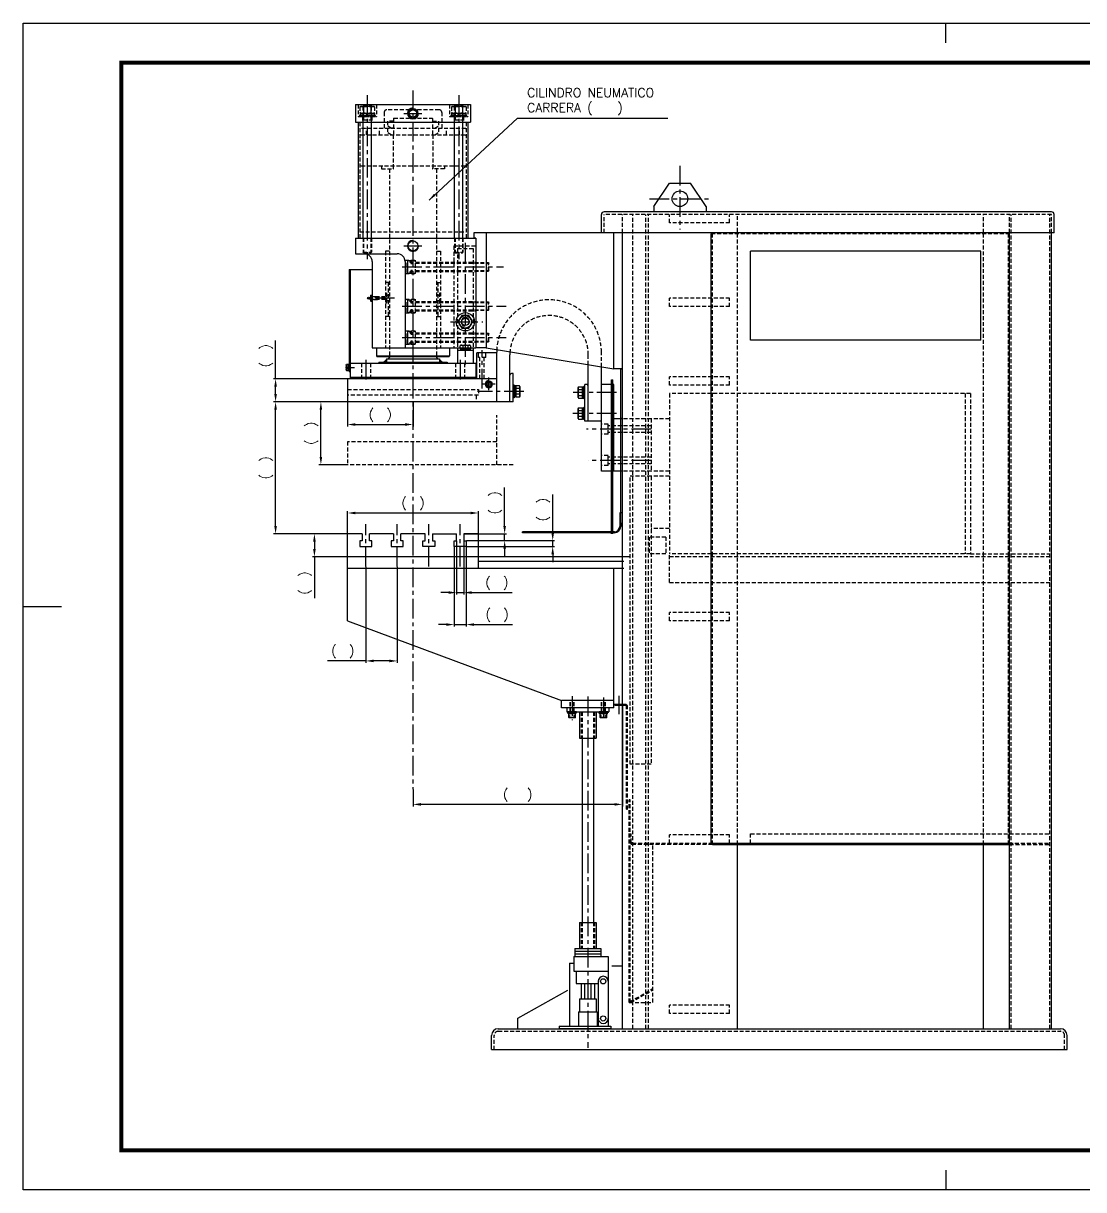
# Model space of a CAD drawing. Extents: x 0 to 3150, y 0 to 2228.
# Drawn here: x 0 to 2026, y 0 to 2228 of the extents above; entities that cross this region are included whole.
import ezdxf

# ---------------------------------------------------------------- set-up
doc = ezdxf.new("R2010")
doc.units = 0
doc.header["$LTSCALE"] = 30
doc.header["$MEASUREMENT"] = 0
doc.linetypes.add('CENTER', pattern=[2, 1.25, -0.25, 0.25, -0.25])
doc.linetypes.add('HIDDEN', pattern=[0.375, 0.25, -0.125])
doc.layers.get('0').update_dxf_attribs({"linetype": 'CONTINUOUS'})
doc.layers.get('DEFPOINTS').update_dxf_attribs({"linetype": 'CONTINUOUS'})
for name, color, linetype in [('CL', 1, 'CENTER'), ('CO', 3, 'CONTINUOUS'), ('FI', 1, 'CONTINUOUS'), ('OC', 1, 'HIDDEN')]:
    doc.layers.add(name, color=color, linetype=linetype)
doc.styles.add('ROMANS', font='ROMANS.SHX')
doc.dimstyles.new('7CON5', dxfattribs={"dimscale": 7.5, "dimtxt": 2.3, "dimasz": 2, "dimexe": 0.5, "dimexo": 0.06, "dimgap": 0.5, "dimtad": 1, "dimdec": 3, "dimdsep": 46, "dimtxsty": 'ROMANS', "dimcen": -2, "dimclrt": 7, "dimadec": 0, "dimazin": 0, "dimtfac": 0.869565, "dimtdec": 3, "dimtmove": 0, "dimatfit": 3, "dimfxl": 1, "dimtolj": 1, "dimarcsym": 0})

# ---------------------------------------------------------------- blocks, each defined once
blk = doc.blocks.new('16912L')
for p, q in [((-12, 15), (-11, 16)), ((-12, 15), (-12, 0)), ((-12, 0), (12, 0)), ((-11, 16), (11, 16)), ((12, 15), (11, 16)), ((12, 15), (12, 0))]:
    blk.add_line(p, q)
at = {"layer": 'FI'}
for p, q in [((-12, 15), (12, 15)), ((-9.4, 11.7), (-9.4, 3.8)), ((-8, 10.3), (-8, 4.6)), ((-6.5, 8.9), (-6.5, 6)), ((6.5, 8.9), (6.5, 6)), ((8, 10.3), (8, 4.6)), ((9.4, 11.7), (9.4, 3.8))]:
    blk.add_line(p, q, dxfattribs=at)
blk = doc.blocks.new('12125')
for p, q in [((-12, 1.7), (-11.2, 2.5)), ((-12, 1.7), (-12, 0)), ((-12, 0), (12, 0)), ((-11.2, 2.5), (11.2, 2.5)), ((11.2, 2.5), (12, 1.7)), ((12, 1.7), (12, 0))]:
    blk.add_line(p, q)
at = {"layer": 'FI'}
blk.add_line((-12, 1.7), (12, 1.7), dxfattribs=at)
blk = doc.blocks.new('12127')
for p, q in [((-10.6, 2.5), (10.6, 2.5)), ((-10.6, 2.5), (-10.6, 0)), ((-10.6, 0), (10.6, 0)), ((1.6, 2.5), (-1.5, 0)), ((10.6, 2.5), (10.6, 0))]:
    blk.add_line(p, q)
blk = doc.blocks.new('12933L')
for p, q in [((-9.5, 8), (-11, 7.2)), ((-11, 7.2), (-11, 0)), ((-11, 0), (11, 0)), ((-9.5, 8), (-5.5, 8)), ((-5.5, 8), (5.5, 8)), ((-5.5, 7.2), (-5.5, 0)), ((5.5, 8), (9.5, 8)), ((5.5, 7.2), (5.5, 0)), ((9.5, 8), (11, 7.2)), ((11, 7.2), (11, 0))]:
    blk.add_line(p, q)
for centre, radius, start, end in [((-8.2, 3.1), 4.86, 55.6158, 124.3842), ((0, -10.2), 18.2, 72.412, 107.588), ((8.2, 3.1), 4.86, 55.6158, 124.3842)]:
    blk.add_arc(centre, radius, start, end)
blk = doc.blocks.new('06127')
for p, q in [((-5.9, 1.6), (5.9, 1.6)), ((-5.9, 1.6), (-5.9, 0)), ((-5.9, 0), (5.9, 0)), ((0.5, 1.6), (-0.9, 0)), ((5.9, 1.6), (5.9, 0))]:
    blk.add_line(p, q)
blk = doc.blocks.new('06933L')
for p, q in [((-5, 4), (-5.8, 3.6)), ((-5.8, 3.6), (-5.8, 0)), ((-5.8, 0), (5.8, 0)), ((-5, 4), (-2.9, 4)), ((-2.9, 4), (2.9, 4)), ((-2.9, 3.6), (-2.9, 0)), ((2.9, 4), (5, 4)), ((2.9, 3.6), (2.9, 0)), ((5, 4), (5.8, 3.6)), ((5.8, 3.6), (5.8, 0))]:
    blk.add_line(p, q)
for centre, radius, start, end in [((-4.3, 1.4), 2.56, 55.6158, 124.3842), ((0, -5.6), 9.55, 72.412, 107.588), ((4.3, 1.4), 2.56, 55.6158, 124.3842)]:
    blk.add_arc(centre, radius, start, end)
blk = doc.blocks.new('16934S')
blk.add_lwpolyline([(-6.9, 12), (-13.9, 0), (-6.9, -12), (6.9, -12), (13.9, 0), (6.9, 12)], close=True)
blk.add_circle((0, 0), 7)
at = {"layer": 'FI'}
blk.add_circle((0, 0), 12, dxfattribs=at)
blk.add_arc((0, 0), 8, 0, 270, dxfattribs=at)
blk = doc.blocks.new('10127')
for p, q in [((-9.1, 2.2), (9.1, 2.2)), ((-9.1, 2.2), (-9.1, 0)), ((-9.1, 0), (9.1, 0)), ((1.3, 2.2), (-1.4, 0)), ((9.1, 2.2), (9.1, 0))]:
    blk.add_line(p, q)
blk = doc.blocks.new('16125')
for p, q in [((-15, 2), (-14, 3)), ((-15, 2), (-15, 0)), ((-15, 0), (15, 0)), ((-14, 3), (14, 3)), ((14, 3), (15, 2)), ((15, 2), (15, 0))]:
    blk.add_line(p, q)
at = {"layer": 'FI'}
blk.add_line((-15, 2), (15, 2), dxfattribs=at)
blk = doc.blocks.new('16127')
for p, q in [((-13.7, 3.5), (13.7, 3.5)), ((-13.7, 3.5), (-13.7, 0)), ((-13.7, 0), (13.7, 0)), ((1.8, 3.5), (-1.7, 0)), ((13.7, 3.5), (13.7, 0))]:
    blk.add_line(p, q)
blk = doc.blocks.new('16934L')
for p, q in [((-12, 13), (-13.9, 11.9)), ((-13.9, 11.9), (-13.9, 1.1)), ((-12, 0), (-13.9, 1.1)), ((-12, 13), (-6.9, 13)), ((-12, 0), (-6.9, 0)), ((-6.9, 13), (6.9, 13)), ((-6.9, 11.9), (-6.9, 1.1)), ((-6.9, 0), (6.9, 0)), ((6.9, 13), (12, 13)), ((6.9, 11.9), (6.9, 1.1)), ((6.9, 0), (12, 0)), ((12, 13), (13.9, 11.9)), ((12, 0), (13.9, 1.1)), ((13.9, 11.9), (13.9, 1.1))]:
    blk.add_line(p, q)
for centre, radius, start, end in [((-10.4, 6.9), 6.13, 55.6158, 124.3842), ((-10.4, 6.1), 6.13, 235.6158, 304.3842), ((0, -9.9), 22.9, 72.412, 107.588), ((0, 22.9), 22.9, 252.412, 287.588), ((10.4, 6.9), 6.13, 55.6158, 124.3842), ((10.4, 6.1), 6.13, 235.6158, 304.3842)]:
    blk.add_arc(centre, radius, start, end)
blk = doc.blocks.new('CILLAT-02')
for p, q in [((-230, 255), (-230, 221)), ((-230, 255), (-10, 255)), ((-10, 255), (-10, 221)), ((-230, 221), (-10, 221)), ((-225, 221), (-225, 0)), ((-215.5, 0), (-215.5, 221)), ((-199.5, 0), (-199.5, 221)), ((-40.5, 0), (-40.5, 221)), ((-24.5, 0), (-24.5, 221)), ((-15, 221), (-15, 0)), ((-230, 0), (0, 0)), ((-230, 0), (-230, -30)), ((0, 0), (0, -210)), ((-230, -30), (-150, -30)), ((-242, -60), (-242, -255)), ((-242, -60), (-198, -60)), ((-240, -60), (-240, -266)), ((-198, -45), (-198, -210)), ((-135, -45), (-135, -210)), ((-201, -110), (-200.6, -109.2)), ((-201, -110), (-201, -112.1)), ((-200.6, -109.2), (-198.4, -109.2)), ((-198, -110), (-198.4, -109.2)), ((-198, -110), (-198, -112.1)), ((-201, -112.1), (-201, -117.9)), ((-201, -117.9), (-201, -120)), ((-201, -120), (-200.6, -120.8)), ((-200.6, -112.1), (-198.4, -112.1)), ((-200.6, -117.9), (-198.4, -117.9)), ((-200.6, -120.8), (-198.4, -120.8)), ((-198, -120), (-198.4, -120.8)), ((-198, -112.1), (-198, -117.9)), ((-198, -117.9), (-198, -120)), ((-198, -210), (0, -210)), ((-190, -210), (-190, -225)), ((-50, -210), (-50, -225)), ((-35, -210), (-35, -239)), ((-35, -214), (-5, -214)), ((-29.8, -210), (-29.8, -211.8)), ((-29.8, -211.8), (-10.2, -211.8)), ((-24.9, -210), (-24.9, -211.8)), ((-15.1, -210), (-15.1, -211.8)), ((-10.2, -210), (-10.2, -211.8)), ((-5, -210), (-5, -239)), ((-240, -239), (0, -239)), ((-240, -239), (-240, -266)), ((-190, -225), (-50, -225)), ((-190, -225), (-189, -226)), ((-189, -226), (-51, -226)), ((-185, -237), (-55, -237)), ((-185, -237), (-185, -239)), ((-170.8, -231), (-69.2, -231)), ((-170.8, -231), (-170.8, -237)), ((-165, -226), (-165, -228)), ((-75, -226), (-75, -228)), ((-69.2, -231), (-69.2, -237)), ((-55, -237), (-55, -239)), ((-50, -225), (-51, -226)), ((0, -239), (0, -266)), ((-242, -255), (-240, -255)), ((-240, -266), (0, -266))]:
    blk.add_line(p, q)
for centre, radius in [((-120, 238), 9.5), ((-120, 238), 7), ((-120, -15), 9.5), ((-205, -115), 1.94), ((-20, -160), 17.5)]:
    blk.add_circle(centre, radius)
for centre, radius, start, end in [((-213, -45), 15, 360, 90), ((-150, -45), 15, 360, 90), ((-198.4, -110.7), 2.56, 145.6158, 214.3842), ((-200.6, -110.7), 2.56, 325.6158, 34.3842), ((-203.1, -111.4), 2.16, 246.3321, 343.2121), ((-203.1, -118.6), 2.16, 16.7879, 113.6679), ((-191.4, -115), 9.55, 162.412, 197.588), ((-198.4, -119.3), 2.56, 145.6158, 214.3842), ((-207.6, -115), 9.55, 342.412, 17.588), ((-200.6, -119.3), 2.56, 325.6158, 34.3842), ((-168, -228), 3, 270, 0), ((-72, -228), 3, 180, 270)]:
    blk.add_arc(centre, radius, start, end)
for points in [[(-177.8, -237), (-170.8, -237), (-170.8, -231)], [(-62.2, -237), (-69.2, -237), (-69.2, -231)]]:
    blk.add_solid(points)
at = {"layer": 'CL'}
for p, q in [((-207.5, 272.8), (-207.5, -40.5)), ((-120, 281.8), (-120, -282.8)), ((-32.5, 272.8), (-32.5, -40.5)), ((-137.4, 238), (-103.4, 238)), ((-137.4, -15), (-103.4, -15)), ((-20, -9.1), (-20, -249.1)), ((-140.6, -55), (7.2, -55)), ((-155.3, -115), (-214.2, -115)), ((-140.6, -130), (6.6, -130)), ((-48.5, -160), (13.7, -160)), ((-140.6, -190), (7.8, -190)), ((-210, -232.6), (-210, -277.4)), ((-30, -232.6), (-30, -277.4)), ((-248.7, -247), (-231.9, -247))]:
    blk.add_line(p, q, dxfattribs=at)
at = {"layer": 'FI'}
for centre in [(-120, 238), (-120, -15)]:
    blk.add_arc(centre, 10.5, 90, 0, dxfattribs=at)
at = {"layer": 'OC'}
for p, q in [((-225, 255), (-225, 232)), ((-215.5, 253), (-214.5, 254)), ((-215.5, 221), (-215.5, 253)), ((-215.5, 253), (-199.5, 253)), ((-214.5, 254), (-214.5, 226)), ((-214.5, 254), (-200.5, 254)), ((-200.5, 254), (-200.5, 226)), ((-200.5, 254), (-199.5, 253)), ((-199.5, 221), (-199.5, 253)), ((-190, 255), (-190, 232)), ((-50, 255), (-50, 232)), ((-40.5, 253), (-39.5, 254)), ((-40.5, 221), (-40.5, 253)), ((-40.5, 253), (-24.5, 253)), ((-39.5, 254), (-39.5, 226)), ((-39.5, 254), (-25.5, 254)), ((-25.5, 254), (-25.5, 226)), ((-25.5, 254), (-24.5, 253)), ((-24.5, 221), (-24.5, 253)), ((-15, 255), (-15, 232)), ((-225, 232), (-190, 232)), ((-216.5, 232), (-216.5, 221)), ((-215.5, 226), (-199.5, 226)), ((-198.5, 232), (-198.5, 221)), ((-175, 240), (-175, 209)), ((-70, 245), (-170, 245)), ((-169, 223), (-169, 214.2)), ((-157.5, 223), (-169, 223)), ((-156.5, 229), (-157.5, 228)), ((-157.5, 228), (-157.5, 197)), ((-156.5, 229), (-83.5, 229)), ((-83.5, 229), (-82.5, 228)), ((-82.5, 228), (-82.5, 197)), ((-82.5, 223), (-71, 223)), ((-71, 223), (-71, 214.2)), ((-65, 240), (-65, 209)), ((-50, 232), (-15, 232)), ((-41.5, 232), (-41.5, 221)), ((-40.5, 226), (-24.5, 226)), ((-23.5, 232), (-23.5, 221)), ((-221.6, 221), (-221.6, 0)), ((-19.4, 209), (-220.6, 209)), ((-209, 197), (-209, 209)), ((-184, 197), (-184, 209)), ((-161.8, 210), (-169, 214.2)), ((-157.5, 210), (-169, 210)), ((-169, 210), (-169, 201.2)), ((-161.8, 197), (-169, 201.2)), ((-82.5, 210), (-71, 210)), ((-78.2, 210), (-71, 214.2)), ((-78.2, 197), (-71, 201.2)), ((-71, 210), (-71, 201.2)), ((-56, 197), (-56, 209)), ((-31, 197), (-31, 209)), ((-19.4, 209), (-18.4, 210)), ((-18.4, 221), (-18.4, 0)), ((-219.6, 197), (-221.6, 195)), ((-219.6, 197), (-20.4, 197)), ((-158, 197), (-158, 132.5)), ((-82, 197), (-82, 132.5)), ((-20.4, 197), (-18.4, 195)), ((-221.6, 139), (-219.6, 137)), ((-20.4, 137), (-219.6, 137)), ((-180, 137), (-180, 132)), ((-60, 137), (-60, 132)), ((-18.4, 139), (-20.4, 137)), ((-180, 132), (-158, 132)), ((-165, 132), (-165, -226)), ((-158, 132.5), (-158.5, 132)), ((-82, 132.5), (-81.5, 132)), ((-60, 132), (-82, 132)), ((-75, 132), (-75, -226)), ((-221.6, 12), (-18.4, 12)), ((-215.5, 0), (-215.5, -27)), ((-214.5, 0), (-214.5, -28)), ((-200.5, 0), (-200.5, -28)), ((-199.5, 0), (-199.5, -27)), ((-40.5, 0), (-40.5, -27)), ((-39.5, 0), (-39.5, -28)), ((-25.5, 0), (-25.5, -28)), ((-24.5, 0), (-24.5, -27)), ((-42, -15), (-42, -210)), ((-42, -15), (0, -15)), ((-35, -20), (-35, -210)), ((-35, -20), (-5, -20)), ((-5, -20), (-5, -210)), ((-214.5, -28), (-215.5, -27)), ((-215.5, -27), (-199.5, -27)), ((-214.5, -28), (-200.5, -28)), ((-200.5, -28), (-199.5, -27)), ((-172.5, -25), (-172.5, -210)), ((-165, -25), (-172.5, -25)), ((-135.3, -42), (-115, -42)), ((-115, -68), (-115, -42)), ((-75, -25), (-67.5, -25)), ((-67.5, -25), (-67.5, -210)), ((-39.5, -28), (-40.5, -27)), ((-40.5, -27), (-24.5, -27)), ((-39.5, -28), (-25.5, -28)), ((-25.5, -28), (-24.5, -27)), ((-115, -46), (0, -46)), ((-115, -64), (0, -64)), ((-165, -85), (-172.5, -85)), ((-167.5, -85), (-167.5, -150)), ((-135, -68), (-115, -68)), ((-75, -85), (-67.5, -85)), ((-72.5, -85), (-72.5, -150)), ((-170.5, -105), (-172.5, -105)), ((-170.5, -105), (-170.5, -125)), ((-167.5, -110), (-170.5, -110)), ((-69.5, -110), (-72.5, -110)), ((-69.5, -105), (-69.5, -125)), ((-67.5, -105), (-69.5, -105)), ((-188, -112), (-198, -112)), ((-172.5, -112.5), (-198, -112.5)), ((-172.5, -117.5), (-198, -117.5)), ((-188, -118), (-198, -118)), ((-188, -112), (-188, -118)), ((-170.5, -125), (-172.5, -125)), ((-167.5, -120), (-170.5, -120)), ((-135, -117), (-115, -117)), ((-115, -143), (-115, -117)), ((-115, -121), (0, -121)), ((-69.5, -120), (-72.5, -120)), ((-67.5, -125), (-69.5, -125)), ((-165, -150), (-172.5, -150)), ((-135, -143), (-115, -143)), ((-115, -139), (0, -139)), ((-75, -150), (-67.5, -150)), ((-135, -177), (-115, -177)), ((-115, -203), (-115, -177)), ((-115, -181), (0, -181)), ((-115, -199), (0, -199)), ((-135, -203), (-115, -203)), ((-28.5, -204.8), (-29.8, -205.6)), ((-29.8, -210), (-29.8, -205.6)), ((-28.5, -204.8), (-24.9, -204.8)), ((-24.9, -204.8), (-15.1, -204.8)), ((-24.9, -205.6), (-24.9, -210)), ((-15.1, -204.8), (-11.5, -204.8)), ((-15.1, -205.6), (-15.1, -210)), ((-11.5, -204.8), (-10.2, -205.6)), ((-10.2, -205.6), (-10.2, -210)), ((-218.5, -239), (-218.5, -266)), ((-201.5, -239), (-201.5, -266)), ((-38.5, -239), (-38.5, -266)), ((-21.5, -239), (-21.5, -266))]:
    blk.add_line(p, q, dxfattribs=at)
for centre, radius, start, end in [((-170, 240), 5, 90, 180), ((-70, 240), 5, 0, 90), ((-158, 133), 1, 270, 90), ((-82, 133), 1, 90, 270), ((-27.4, -209.1), 4.34, 55.6158, 124.3842), ((-20, -221), 16.2, 72.412, 107.588), ((-12.6, -209.1), 4.34, 55.6158, 124.3842)]:
    blk.add_arc(centre, radius, start, end, dxfattribs=at)
blk.add_blockref('16934S', (-20, -160))
at = {"xscale": -1}
blk.add_blockref('10127', (-20, -214), dxfattribs=at)
at = {"xscale": -1, "rotation": 90}
for name, p in [('06933L', (-243.6, -247)), ('06127', (-242, -247))]:
    blk.add_blockref(name, p, dxfattribs=at)
at = {"layer": 'OC'}
for name, p in [('16934L', (-207.5, 238.5)), ('16934L', (-32.5, 238.5)), ('16125', (-207.5, 232)), ('16127', (-207.5, 235)), ('16125', (-32.5, 232)), ('16127', (-32.5, 235))]:
    blk.add_blockref(name, p, dxfattribs=at)
blk = doc.blocks.new('08127')
for p, q in [((-7.4, 2), (7.4, 2)), ((-7.4, 2), (-7.4, 0)), ((-7.4, 0), (7.4, 0)), ((0.8, 2), (-0.9, 0)), ((7.4, 2), (7.4, 0))]:
    blk.add_line(p, q)
blk = doc.blocks.new('08125')
for p, q in [((-8.5, 1.1), (-8, 1.6)), ((-8.5, 1.1), (-8.5, 0)), ((-8.5, 0), (8.5, 0)), ((-8, 1.6), (8, 1.6)), ((8, 1.6), (8.5, 1.1)), ((8.5, 1.1), (8.5, 0))]:
    blk.add_line(p, q)
at = {"layer": 'FI'}
blk.add_line((-8.5, 1.1), (8.5, 1.1), dxfattribs=at)
blk = doc.blocks.new('08912L')
for p, q in [((-6.5, 7.2), (-5.7, 8)), ((-6.5, 7.2), (-6.5, 0)), ((-6.5, 0), (6.5, 0)), ((-5.7, 8), (5.7, 8)), ((5.7, 8), (6.5, 7.2)), ((6.5, 7.2), (6.5, 0))]:
    blk.add_line(p, q)
at = {"layer": 'FI'}
for p, q in [((-6.5, 7.2), (6.5, 7.2)), ((-5.6, 5.8), (-5.6, 2)), ((-4.8, 5.1), (-4.8, 2.9)), ((-4.1, 4.4), (-4.1, 3.4)), ((4.5, 4.8), (4.5, 3.1)), ((5.3, 5.5), (5.3, 2.5)), ((5.8, 6.1), (5.8, 1.8))]:
    blk.add_line(p, q, dxfattribs=at)
blk = doc.blocks.new('A3G')
for p, q in [((235, 292), (235, 297)), ((0, 148.5), (9.75, 148.5)), ((235, 5), (235, 0))]:
    blk.add_line(p, q)
blk.add_lwpolyline([(0, 297), (420, 297), (420, 0), (0, 0)], close=True)
at = {"const_width": 1}
blk.add_lwpolyline([(25, 287), (410, 287), (410, 10), (25, 10)], close=True, dxfattribs=at)
blk = doc.blocks.new('*D39')
at = {"layer": 'CO', "color": 0, "lineweight": -2}
for p, q in [((619.1, 1504.5), (478.2, 1504.5)), ((482, 1267.5), (482, 1489.5)), ((619.1, 1252.5), (478.2, 1252.5))]:
    blk.add_line(p, q, dxfattribs=at)
at = {"layer": 'CO', "color": 0}
for points in [[(479.5, 1489.5), (484.5, 1489.5), (482, 1504.5)], [(479.5, 1267.5), (484.5, 1267.5), (482, 1252.5)]]:
    blk.add_solid(points, dxfattribs=at)
at = {"layer": 'DEFPOINTS', "color": 0}
for p in [(482, 1504.5), (619.6, 1504.5), (619.6, 1252.5)]:
    blk.add_point(p, dxfattribs=at)
at = {"layer": 'CO', "color": 7, "insert": (465.1, 1378.5), "char_height": 17.25, "attachment_point": 5, "rotation": 90, "style": 'ROMANS'}
blk.add_mtext('\\A1;(  )', dxfattribs=at)
blk = doc.blocks.new('*D40')
at = {"layer": 'CO', "color": 0, "lineweight": -2}
for p, q in [((619.1, 1504.5), (564.8, 1504.5)), ((568.6, 1399.5), (568.6, 1489.5)), ((619.1, 1384.5), (564.8, 1384.5))]:
    blk.add_line(p, q, dxfattribs=at)
at = {"layer": 'CO', "color": 0}
for points in [[(566.1, 1489.5), (571.1, 1489.5), (568.6, 1504.5)], [(566.1, 1399.5), (571.1, 1399.5), (568.6, 1384.5)]]:
    blk.add_solid(points, dxfattribs=at)
at = {"layer": 'DEFPOINTS', "color": 0}
for p in [(568.6, 1504.5), (619.6, 1504.5), (619.6, 1384.5)]:
    blk.add_point(p, dxfattribs=at)
at = {"layer": 'CO', "color": 7, "insert": (551.7, 1444.5), "char_height": 17.25, "attachment_point": 5, "rotation": 90, "style": 'ROMANS'}
blk.add_mtext('\\A1;(  )', dxfattribs=at)
blk = doc.blocks.new('*D41')
at = {"layer": 'CO', "color": 0, "lineweight": -2}
for p, q in [((619.6, 1504), (619.6, 1457.5)), ((744.6, 1504), (744.6, 1457.5)), ((634.6, 1461.3), (729.6, 1461.3))]:
    blk.add_line(p, q, dxfattribs=at)
at = {"layer": 'CO', "color": 0}
for points in [[(634.6, 1463.8), (634.6, 1458.8), (619.6, 1461.3)], [(729.6, 1463.8), (729.6, 1458.8), (744.6, 1461.3)]]:
    blk.add_solid(points, dxfattribs=at)
at = {"layer": 'DEFPOINTS', "color": 0}
for p in [(619.6, 1504.5), (744.6, 1504.5), (744.6, 1461.3)]:
    blk.add_point(p, dxfattribs=at)
at = {"layer": 'CO', "color": 7, "insert": (682.1, 1478.2), "char_height": 17.25, "attachment_point": 5, "style": 'ROMANS'}
blk.add_mtext('\\A1;(  )', dxfattribs=at)
blk = doc.blocks.new('*D42')
at = {"layer": 'CO', "color": 0, "lineweight": -2}
for p, q in [((654.6, 1189.5), (654.6, 1006.1)), ((714.6, 1189.5), (714.6, 1006.1)), ((654.6, 1009.8), (581.1, 1009.8)), ((699.6, 1009.8), (669.6, 1009.8))]:
    blk.add_line(p, q, dxfattribs=at)
at = {"layer": 'CO', "color": 0}
for points in [[(669.6, 1012.3), (669.6, 1007.3), (654.6, 1009.8)], [(699.6, 1012.3), (699.6, 1007.3), (714.6, 1009.8)]]:
    blk.add_solid(points, dxfattribs=at)
at = {"layer": 'DEFPOINTS', "color": 0}
for p in [(654.6, 1189.9), (714.6, 1189.9), (654.6, 1009.8)]:
    blk.add_point(p, dxfattribs=at)
at = {"layer": 'CO', "color": 7, "insert": (610.4, 1026.7), "char_height": 17.25, "attachment_point": 5, "style": 'ROMANS'}
blk.add_mtext('\\A1;(  )', dxfattribs=at)
blk = doc.blocks.new('*D43')
at = {"layer": 'CO', "color": 0, "lineweight": -2}
for p, q in [((827.6, 1239), (827.6, 1136.6)), ((841.6, 1239), (841.6, 1136.6)), ((812.6, 1140.3), (797.6, 1140.3)), ((827.6, 1140.3), (841.6, 1140.3)), ((856.6, 1140.3), (934.1, 1140.3))]:
    blk.add_line(p, q, dxfattribs=at)
at = {"layer": 'CO', "color": 0}
for points in [[(812.6, 1142.8), (812.6, 1137.8), (827.6, 1140.3)], [(856.6, 1142.8), (856.6, 1137.8), (841.6, 1140.3)]]:
    blk.add_solid(points, dxfattribs=at)
at = {"layer": 'DEFPOINTS', "color": 0}
for p in [(827.6, 1239.5), (841.6, 1239.5), (841.6, 1140.3)]:
    blk.add_point(p, dxfattribs=at)
at = {"layer": 'CO', "color": 7, "insert": (904.9, 1157.2), "char_height": 17.25, "attachment_point": 5, "style": 'ROMANS'}
blk.add_mtext('\\A1;(  )', dxfattribs=at)
blk = doc.blocks.new('*D44')
at = {"layer": 'CO', "color": 0, "lineweight": -2}
for p, q in [((823.1, 1228), (823.1, 1075.5)), ((846.1, 1228), (846.1, 1075.5)), ((808.1, 1079.2), (793.1, 1079.2)), ((823.1, 1079.2), (846.1, 1079.2)), ((861.1, 1079.2), (934.5, 1079.2))]:
    blk.add_line(p, q, dxfattribs=at)
at = {"layer": 'CO', "color": 0}
for points in [[(808.1, 1081.7), (808.1, 1076.7), (823.1, 1079.2)], [(861.1, 1081.7), (861.1, 1076.7), (846.1, 1079.2)]]:
    blk.add_solid(points, dxfattribs=at)
at = {"layer": 'DEFPOINTS', "color": 0}
for p in [(823.1, 1228.5), (846.1, 1228.5), (846.1, 1079.2)]:
    blk.add_point(p, dxfattribs=at)
at = {"layer": 'CO', "color": 7, "insert": (905.3, 1096.1), "char_height": 17.25, "attachment_point": 5, "style": 'ROMANS'}
blk.add_mtext('\\A1;(  )', dxfattribs=at)
blk = doc.blocks.new('*D45')
at = {"layer": 'CO', "color": 0, "lineweight": -2}
for p, q in [((1011.5, 1254.5), (1011.5, 1327.9)), ((846.5, 1239.5), (1015.2, 1239.5)), ((846.5, 1228.5), (1015.2, 1228.5)), ((1011.5, 1228.5), (1011.5, 1239.5)), ((1011.5, 1213.5), (1011.5, 1198.5))]:
    blk.add_line(p, q, dxfattribs=at)
at = {"layer": 'CO', "color": 0}
for points in [[(1009, 1254.5), (1014, 1254.5), (1011.5, 1239.5)], [(1009, 1213.5), (1014, 1213.5), (1011.5, 1228.5)]]:
    blk.add_solid(points, dxfattribs=at)
at = {"layer": 'DEFPOINTS', "color": 0}
for p in [(846.1, 1239.5), (846.1, 1228.5), (1011.5, 1239.5)]:
    blk.add_point(p, dxfattribs=at)
at = {"layer": 'CO', "color": 7, "insert": (994.6, 1298.7), "char_height": 17.25, "attachment_point": 5, "rotation": 90, "style": 'ROMANS'}
blk.add_mtext('\\A1;(  )', dxfattribs=at)
blk = doc.blocks.new('*D46')
at = {"layer": 'CO', "color": 0, "lineweight": -2}
for p, q in [((919.7, 1267.5), (919.7, 1340.9)), ((842, 1252.5), (923.5, 1252.5)), ((919.7, 1239.5), (919.7, 1252.5)), ((846.5, 1239.5), (923.5, 1239.5)), ((919.7, 1224.5), (919.7, 1209.5))]:
    blk.add_line(p, q, dxfattribs=at)
at = {"layer": 'CO', "color": 0}
for points in [[(917.2, 1267.5), (922.2, 1267.5), (919.7, 1252.5)], [(917.2, 1224.5), (922.2, 1224.5), (919.7, 1239.5)]]:
    blk.add_solid(points, dxfattribs=at)
at = {"layer": 'DEFPOINTS', "color": 0}
for p in [(841.6, 1252.5), (919.7, 1252.5), (846.1, 1239.5)]:
    blk.add_point(p, dxfattribs=at)
at = {"layer": 'CO', "color": 7, "insert": (902.8, 1311.7), "char_height": 17.25, "attachment_point": 5, "rotation": 90, "style": 'ROMANS'}
blk.add_mtext('\\A1;(  )', dxfattribs=at)
blk = doc.blocks.new('*D47')
at = {"layer": 'CO', "color": 0, "lineweight": -2}
for p, q in [((619.1, 1252.5), (552.5, 1252.5)), ((556.2, 1237.5), (556.2, 1223.5)), ((619.1, 1208.5), (552.5, 1208.5)), ((556.2, 1208.5), (556.2, 1129.4))]:
    blk.add_line(p, q, dxfattribs=at)
at = {"layer": 'CO', "color": 0}
for points in [[(553.7, 1237.5), (558.7, 1237.5), (556.2, 1252.5)], [(553.7, 1223.5), (558.7, 1223.5), (556.2, 1208.5)]]:
    blk.add_solid(points, dxfattribs=at)
at = {"layer": 'DEFPOINTS', "color": 0}
for p in [(619.6, 1252.5), (556.2, 1208.5), (619.6, 1208.5)]:
    blk.add_point(p, dxfattribs=at)
at = {"layer": 'CO', "color": 7, "insert": (539.3, 1158.6), "char_height": 17.25, "attachment_point": 5, "rotation": 90, "style": 'ROMANS'}
blk.add_mtext('\\A1;(  )', dxfattribs=at)
blk = doc.blocks.new('*D50')
at = {"layer": 'CO', "color": 0, "lineweight": -2}
for p, q in [((619.6, 1252.9), (619.6, 1296.1)), ((854.6, 1292.3), (634.6, 1292.3)), ((869.6, 1252.9), (869.6, 1296.1))]:
    blk.add_line(p, q, dxfattribs=at)
at = {"layer": 'CO', "color": 0}
for points in [[(634.6, 1294.8), (634.6, 1289.8), (619.6, 1292.3)], [(854.6, 1294.8), (854.6, 1289.8), (869.6, 1292.3)]]:
    blk.add_solid(points, dxfattribs=at)
at = {"layer": 'DEFPOINTS', "color": 0}
for p in [(619.6, 1292.3), (619.6, 1252.5), (869.6, 1252.5)]:
    blk.add_point(p, dxfattribs=at)
at = {"layer": 'CO', "color": 7, "insert": (744.6, 1309.2), "char_height": 17.25, "attachment_point": 5, "style": 'ROMANS'}
blk.add_mtext('\\A1;(  )', dxfattribs=at)
blk = doc.blocks.new('*D55')
at = {"layer": 'CO', "color": 0, "lineweight": -2}
for p, q in [((482, 1548.5), (482, 1621.9)), ((619.1, 1548.5), (478.2, 1548.5)), ((482, 1519.5), (482, 1533.5)), ((619.1, 1504.5), (478.2, 1504.5))]:
    blk.add_line(p, q, dxfattribs=at)
at = {"layer": 'CO', "color": 0}
for points in [[(479.5, 1533.5), (484.5, 1533.5), (482, 1548.5)], [(479.5, 1519.5), (484.5, 1519.5), (482, 1504.5)]]:
    blk.add_solid(points, dxfattribs=at)
at = {"layer": 'DEFPOINTS', "color": 0}
for p in [(482, 1548.5), (619.6, 1548.5), (619.6, 1504.5)]:
    blk.add_point(p, dxfattribs=at)
at = {"layer": 'CO', "color": 7, "insert": (465.1, 1592.7), "char_height": 17.25, "attachment_point": 5, "rotation": 90, "style": 'ROMANS'}
blk.add_mtext('\\A1;(  )', dxfattribs=at)
blk = doc.blocks.new('*D56')
at = {"layer": 'CO', "color": 0, "lineweight": -2}
for p, q in [((1144.6, 924), (1144.6, 732)), ((744.6, 764.3), (744.6, 732)), ((1129.6, 735.8), (759.6, 735.8))]:
    blk.add_line(p, q, dxfattribs=at)
at = {"layer": 'CO', "color": 0}
for points in [[(759.6, 738.3), (759.6, 733.3), (744.6, 735.8)], [(1129.6, 738.3), (1129.6, 733.3), (1144.6, 735.8)]]:
    blk.add_solid(points, dxfattribs=at)
at = {"layer": 'DEFPOINTS', "color": 0}
for p in [(1144.6, 924.5), (744.6, 764.7), (744.6, 735.8)]:
    blk.add_point(p, dxfattribs=at)
at = {"layer": 'CO', "color": 7, "insert": (944.6, 752.7), "char_height": 17.25, "attachment_point": 5, "style": 'ROMANS'}
blk.add_mtext('\\A1;(   )', dxfattribs=at)

msp = doc.modelspace()

# ---------------------------------------------------------------- linework, layer by layer
for p, q in [((1204.5676, 1877.4575), (1234.5676, 1922.4575)), ((1234.5676, 1922.4575), (1274.5676, 1922.4575)), ((1304.5676, 1877.4575), (1274.5676, 1922.4575)), ((1204.5676, 1877.4575), (1204.5676, 1867.4575)), ((1304.5676, 1877.4575), (1304.5676, 1867.4575)), ((1104.5676, 1827.4575), (1104.5676, 1862.4575)), ((1964.5676, 1867.4575), (1109.5676, 1867.4575)), ((1969.5676, 1827.4575), (1969.5676, 1862.4575)), ((1969.5676, 1827.4575), (860.5676, 1827.4575)), ((1128.5676, 1567.4575), (1128.5676, 1827.4575)), ((1144.5676, 307.4575), (1144.5676, 1827.4575)), ((1314.5676, 1825.4575), (1316.5676, 1827.4575)), ((1882.5676, 1827.4575), (1316.5676, 1827.4575)), ((1884.5676, 307.4575), (1884.5676, 1827.4575)), ((1964.5676, 307.4575), (1964.5676, 1827.4575)), ((864.5676, 1817.4575), (864.5676, 1607.4575)), ((1314.5676, 661.4575), (1314.5676, 1825.4575)), ((1829.5676, 1792.4575), (1389.5676, 1792.4575)), ((1389.5676, 1622.4575), (1389.5676, 1792.4575)), ((1829.5676, 1622.4575), (1829.5676, 1792.4575)), ((884.5676, 1607.4575), (1128.5676, 1567.4575)), ((1829.5676, 1622.4575), (1389.5676, 1622.4575)), ((904.5676, 1598.4575), (866.5676, 1598.4575)), ((866.5676, 1548.4575), (866.5676, 1598.4575)), ((904.5676, 1504.4575), (904.5676, 1599.4575)), ((929.5676, 1504.4575), (929.5676, 1594.4575)), ((1079.5676, 1467.4575), (1079.5676, 1575.4903)), ((1104.5676, 1372.4575), (1104.5676, 1571.3919)), ((1144.5676, 1567.4575), (1128.5676, 1567.4575)), ((1141.5676, 1472.9575), (1141.5676, 1566.9575)), ((1144.5676, 1566.9575), (1141.5676, 1566.9575)), ((904.5676, 1548.4575), (619.5676, 1548.4575)), ((619.5676, 1548.4575), (619.5676, 1504.4575)), ((624.5676, 1551.4575), (864.5676, 1551.4575)), ((624.5676, 1551.4575), (624.5676, 1548.4575)), ((864.5676, 1551.4575), (864.5676, 1548.4575)), ((935.9176, 1558.4575), (932.5676, 1558.4575)), ((935.9176, 1504.4575), (935.9176, 1558.4575)), ((1073.2176, 1467.4575), (1073.2176, 1537.4575)), ((1076.5676, 1537.4575), (1073.2176, 1537.4575)), ((1123.5676, 1537.4575), (1104.5676, 1537.4575)), ((1123.5676, 1252.4575), (1123.5676, 1546.4575)), ((1123.5676, 1546.4575), (1126.5676, 1546.4575)), ((1126.5676, 1252.4575), (1126.5676, 1546.4575)), ((1128.5676, 1537.4575), (1126.5676, 1537.4575)), ((1128.5676, 1372.4575), (1128.5676, 1537.4575)), ((935.9176, 1504.4575), (619.5676, 1504.4575)), ((1141.5676, 1472.4575), (1128.5676, 1472.4575)), ((1144.5676, 1472.9575), (1141.5676, 1472.9575)), ((1141.5676, 1272.4575), (1141.5676, 1472.4575)), ((1104.5676, 1467.4575), (1073.2176, 1467.4575)), ((1123.5676, 1372.4575), (1104.5676, 1372.4575)), ((1141.5676, 1372.4575), (1126.5676, 1372.4575)), ((1144.5676, 1292.4575), (1139.5676, 1292.4575)), ((1139.5676, 1292.4575), (1139.5676, 1266.4575)), ((1126.5676, 1272.4575), (1123.5676, 1272.4575)), ((1141.5676, 1272.4575), (1141.5676, 1266.4575)), ((1144.5676, 1272.4575), (1141.5676, 1272.4575)), ((619.5676, 1208.4575), (619.5676, 1252.4575)), ((647.5676, 1252.4575), (619.5676, 1252.4575)), ((647.5676, 1252.4575), (647.5676, 1239.4575)), ((707.5676, 1252.4575), (661.5676, 1252.4575)), ((661.5676, 1239.4575), (661.5676, 1252.4575)), ((707.5676, 1252.4575), (707.5676, 1239.4575)), ((721.5676, 1239.4575), (721.5676, 1252.4575)), ((767.5676, 1252.4575), (721.5676, 1252.4575)), ((767.5676, 1239.4575), (767.5676, 1252.4575)), ((781.5676, 1252.4575), (827.5676, 1252.4575)), ((781.5676, 1252.4575), (781.5676, 1239.4575)), ((827.5676, 1239.4575), (827.5676, 1252.4575)), ((869.5676, 1252.4575), (841.5676, 1252.4575)), ((841.5676, 1252.4575), (841.5676, 1239.4575)), ((869.5676, 1208.4575), (869.5676, 1252.4575)), ((1129.5676, 1256.4575), (953.5676, 1256.4575)), ((953.5676, 1254.4575), (953.5676, 1256.4575)), ((1129.5676, 1254.4575), (953.5676, 1254.4575)), ((647.5676, 1239.4575), (643.0676, 1239.4575)), ((643.0676, 1239.4575), (643.0676, 1228.4575)), ((643.0676, 1228.4575), (666.0676, 1228.4575)), ((666.0676, 1239.4575), (661.5676, 1239.4575)), ((666.0676, 1228.4575), (666.0676, 1239.4575)), ((703.0676, 1239.4575), (703.0676, 1228.4575)), ((707.5676, 1239.4575), (703.0676, 1239.4575)), ((703.0676, 1228.4575), (726.0676, 1228.4575)), ((726.0676, 1239.4575), (721.5676, 1239.4575)), ((726.0676, 1228.4575), (726.0676, 1239.4575)), ((763.0676, 1239.4575), (767.5676, 1239.4575)), ((763.0676, 1228.4575), (763.0676, 1239.4575)), ((786.0676, 1228.4575), (763.0676, 1228.4575)), ((781.5676, 1239.4575), (786.0676, 1239.4575)), ((786.0676, 1239.4575), (786.0676, 1228.4575)), ((823.0676, 1228.4575), (823.0676, 1239.4575)), ((823.0676, 1239.4575), (827.5676, 1239.4575)), ((846.0676, 1228.4575), (823.0676, 1228.4575)), ((841.5676, 1239.4575), (846.0676, 1239.4575)), ((846.0676, 1239.4575), (846.0676, 1228.4575)), ((1159.5676, 1208.4575), (619.5676, 1208.4575)), ((619.5676, 1086.4575), (619.5676, 1208.4575)), ((869.5676, 1186.4575), (869.5676, 1208.4575)), ((1147.5676, 1186.4575), (619.5676, 1186.4575)), ((1147.5676, 1199.4575), (869.5676, 1199.4575)), ((1128.5676, 920.4575), (1128.5676, 1186.4575)), ((619.5676, 1086.4575), (1028.5676, 934.4575)), ((1128.5676, 934.4575), (1028.5676, 934.4575)), ((1028.5676, 920.4575), (1028.5676, 934.4575)), ((1038.5676, 920.4575), (1038.5676, 912.4575)), ((1118.5676, 920.4575), (1118.5676, 912.4575)), ((1130.5676, 924.4575), (1130.5676, 926.4575)), ((1038.5676, 912.4575), (1118.5676, 912.4575)), ((1062.5676, 912.4575), (1062.5676, 862.4575)), ((1094.5676, 912.4575), (1094.5676, 862.4575)), ((1062.5676, 862.4575), (1094.5676, 862.4575)), ((1067.5676, 862.4575), (1067.5676, 510.4575)), ((1089.5676, 862.4575), (1089.5676, 510.4575)), ((1316.5676, 659.4575), (1882.5676, 659.4575)), ((1364.5676, 307.4575), (1364.5676, 659.4575)), ((1834.5676, 307.4575), (1834.5676, 659.4575)), ((1062.5676, 510.4575), (1062.5676, 460.4575)), ((1062.5676, 510.4575), (1094.5676, 510.4575)), ((1094.5676, 510.4575), (1094.5676, 460.4575)), ((1053.5676, 460.4575), (1103.5676, 460.4575)), ((1053.5676, 460.4575), (1053.5676, 445.4575)), ((1053.5676, 455.4575), (1103.5676, 455.4575)), ((1053.5676, 450.4575), (1103.5676, 450.4575)), ((1103.5676, 460.4575), (1103.5676, 445.4575)), ((1043.5676, 432.4575), (1043.5676, 312.4575)), ((1043.5676, 432.4575), (1051.5676, 432.4575)), ((1051.5676, 445.4575), (1117.5676, 445.4575)), ((1051.5676, 445.4575), (1051.5676, 417.4575)), ((1117.5676, 445.4575), (1117.5676, 312.4575)), ((1124.5676, 427.4575), (1144.5676, 427.4575)), ((1051.5676, 417.4575), (1117.5676, 417.4575)), ((1056.5676, 417.4575), (1056.5676, 393.4575)), ((944.5676, 327.4575), (1040.6373, 380.8295)), ((1056.5676, 393.4575), (1098.5676, 393.4575)), ((1066.0676, 393.4575), (1066.0676, 364.4575)), ((1072.5676, 393.4575), (1072.5676, 364.4575)), ((1084.5676, 393.4575), (1084.5676, 364.4575)), ((1091.0676, 393.4575), (1091.0676, 364.4575)), ((1098.5676, 397.9575), (1098.5676, 312.4575)), ((1062.5676, 364.4575), (1094.5676, 364.4575)), ((1062.5676, 364.4575), (1062.5676, 339.4575)), ((1094.5676, 364.4575), (1094.5676, 339.4575)), ((1060.5676, 339.4575), (1096.5676, 339.4575)), ((1060.5676, 339.4575), (1060.5676, 312.4575)), ((1096.5676, 339.4575), (1096.5676, 312.4575)), ((944.5676, 307.4575), (944.5676, 327.4575)), ((1023.5676, 312.4575), (1023.5676, 307.4575)), ((1023.5676, 312.4575), (1122.5676, 312.4575)), ((1122.5676, 312.4575), (1122.5676, 307.4575)), ((894.5676, 267.4575), (894.5676, 294.4575)), ((907.5676, 307.4575), (1981.5676, 307.4575)), ((1122.5676, 307.4575), (1023.5676, 307.4575)), ((1994.5676, 267.4575), (1994.5676, 294.4575)), ((894.5676, 267.4575), (1994.5676, 267.4575))]:
    msp.add_line(p, q)
at = {"color": 7, "linetype": 'Continuous'}
for p, q in [((860.5676, 1827.4575), (860.5676, 1817.4575)), ((884.5676, 1827.4575), (884.5676, 1607.4575)), ((864.5676, 1817.4575), (860.5676, 1817.4575)), ((864.5676, 1817.4575), (864.5676, 1607.4575)), ((884.5676, 1607.4575), (864.5676, 1607.4575)), ((1128.5676, 920.4575), (1028.5676, 920.4575)), ((1144.5676, 926.4575), (1128.5676, 926.4575)), ((1144.5676, 924.4575), (1130.5676, 924.4575))]:
    msp.add_line(p, q, dxfattribs=at)
for centre, radius in [((1254.5676, 1892.4575), 15), ((889.5676, 1538.4575), 6), ((889.5676, 1538.4575), 4), ((1108.0676, 397.9575), 5), ((1108.0676, 326.9575), 5)]:
    msp.add_circle(centre, radius)
for centre, radius, start, end in [((1109.5676, 1862.4575), 5, 90, 180), ((1964.5676, 1862.4575), 5, 0, 90), ((1004.5676, 1599.4575), 100, 177.3042874, 180), ((1004.5676, 1594.4575), 75, 175.726535, 180), ((932.5676, 1555.4575), 3, 90, 180), ((1076.5676, 1534.4575), 3, 0, 90), ((1129.5676, 1266.4575), 12, 270, 0), ((1129.5676, 1266.4575), 10, 270, 0), ((1108.0676, 397.9575), 9.5, 0, 180), ((1108.0676, 326.9575), 9.5, 180, 0), ((907.5676, 294.4575), 13, 90, 180), ((1981.5676, 294.4575), 13, 0, 90)]:
    msp.add_arc(centre, radius, start, end)
for points in [[(1314.5676, 1825.4575), (1316.5676, 1825.4575), (1316.5676, 1827.4575)], [(1884.5676, 1825.4575), (1882.5676, 1825.4575), (1882.5676, 1827.4575)], [(1314.5676, 661.4575), (1316.5676, 661.4575), (1316.5676, 659.4575)], [(1882.5676, 661.4575), (1882.5676, 659.4575), (1884.5676, 661.4575)]]:
    msp.add_solid(points)
at = {"layer": 'CL'}
for p, q in [((1254.5676, 1955.2989), (1254.5676, 1833.961)), ((1196.5554, 1892.4575), (1312.1756, 1892.4575)), ((723.9246, 1762.4575), (917.3396, 1762.4575)), ((723.9246, 1687.4575), (922.3396, 1687.4575)), ((723.9246, 1627.4575), (922.3396, 1627.4575)), ((876.5676, 1530.3482), (876.5676, 1603.3365)), ((744.5676, 1548.4575), (744.5676, 764.7137)), ((901.3361, 1538.4575), (877.8384, 1538.4575)), ((889.5676, 1526.6527), (889.5676, 1551.3109)), ((956.3136, 1524.4575), (867.8066, 1524.4575)), ((1133.5837, 1522.4575), (1050.5311, 1522.4575)), ((1133.5837, 1482.4575), (1049.8086, 1482.4575)), ((1199.5676, 1452.4575), (1076.0765, 1452.4575)), ((1199.5676, 1392.4575), (1079.3671, 1392.4575)), ((654.5676, 1189.9025), (654.5676, 1271.1699)), ((714.5676, 1189.9025), (714.5676, 1271.1699)), ((774.5676, 1189.9025), (774.5676, 1271.1699)), ((834.5676, 1189.9025), (834.5676, 1271.1699)), ((1048.5676, 942.726), (1048.5676, 896.9095)), ((1078.5676, 941.7705), (1078.5676, 270.9456)), ((1108.5676, 940.1566), (1108.5676, 896.9095)), ((1108.5676, 935.6532), (1108.5676, 914.0086)), ((1138.5676, 908.2815), (1138.5676, 942.8944))]:
    msp.add_line(p, q, dxfattribs=at)
at = {"layer": 'FI'}
msp.add_arc((889.5676, 1538.4575), 7, 90, 0, dxfattribs=at)
at = {"layer": 'OC'}
for p, q in [((1964.5676, 1862.4575), (1109.5676, 1862.4575)), ((1109.5676, 1827.4575), (1109.5676, 1862.4575)), ((1144.5676, 1827.4575), (1144.5676, 1862.4575)), ((1164.5676, 307.4575), (1164.5676, 1862.4575)), ((1189.5676, 307.4575), (1189.5676, 1862.4575)), ((1194.5676, 307.4575), (1194.5676, 1862.4575)), ((1234.5676, 1846.4575), (1234.5676, 1862.4575)), ((1349.5676, 1846.4575), (1349.5676, 1862.4575)), ((1364.5676, 659.4575), (1364.5676, 1862.4575)), ((1834.5676, 1827.4575), (1834.5676, 1862.4575)), ((1884.5676, 1827.4575), (1884.5676, 1862.4575)), ((1887.5676, 307.4575), (1887.5676, 1862.4575)), ((1961.5676, 307.4575), (1961.5676, 1862.4575)), ((1964.5676, 1827.4575), (1964.5676, 1862.4575)), ((1349.5676, 1846.4575), (1234.5676, 1846.4575)), ((1316.5676, 659.4575), (1316.5676, 1827.4575)), ((1834.5676, 659.4575), (1834.5676, 1827.4575)), ((1882.5676, 659.4575), (1882.5676, 1827.4575)), ((1884.5676, 1825.4575), (1314.5676, 1825.4575)), ((749.5676, 1770.4575), (888.5676, 1770.4575)), ((749.5676, 1769.4575), (889.5676, 1769.4575)), ((888.5676, 1770.4575), (889.5676, 1769.4575)), ((888.5676, 1754.4575), (888.5676, 1770.4575)), ((889.5676, 1755.4575), (889.5676, 1769.4575)), ((749.5676, 1755.4575), (889.5676, 1755.4575)), ((749.5676, 1754.4575), (888.5676, 1754.4575)), ((889.5676, 1755.4575), (888.5676, 1754.4575)), ((749.5676, 1695.4575), (888.5676, 1695.4575)), ((749.5676, 1694.4575), (889.5676, 1694.4575)), ((888.5676, 1695.4575), (889.5676, 1694.4575)), ((888.5676, 1679.4575), (888.5676, 1695.4575)), ((889.5676, 1680.4575), (889.5676, 1694.4575)), ((1234.5676, 1686.4575), (1234.5676, 1702.4575)), ((1349.5676, 1702.4575), (1234.5676, 1702.4575)), ((1349.5676, 1686.4575), (1349.5676, 1702.4575)), ((749.5676, 1680.4575), (889.5676, 1680.4575)), ((749.5676, 1679.4575), (888.5676, 1679.4575)), ((889.5676, 1680.4575), (888.5676, 1679.4575)), ((1349.5676, 1686.4575), (1234.5676, 1686.4575)), ((749.5676, 1635.4575), (888.5676, 1635.4575)), ((749.5676, 1634.4575), (889.5676, 1634.4575)), ((888.5676, 1635.4575), (889.5676, 1634.4575)), ((888.5676, 1619.4575), (888.5676, 1635.4575)), ((889.5676, 1620.4575), (889.5676, 1634.4575)), ((749.5676, 1620.4575), (889.5676, 1620.4575)), ((749.5676, 1619.4575), (888.5676, 1619.4575)), ((889.5676, 1620.4575), (888.5676, 1619.4575)), ((869.5676, 1589.4575), (869.5676, 1598.4575)), ((883.5676, 1589.4575), (869.5676, 1589.4575)), ((872.3176, 1548.4575), (872.3176, 1589.4575)), ((880.8176, 1548.4575), (880.8176, 1589.4575)), ((883.5676, 1589.4575), (883.5676, 1598.4575)), ((1079.5676, 1575.4903), (1079.5676, 1594.4575)), ((1104.5676, 1571.3919), (1104.5676, 1599.4575)), ((1349.5676, 1552.4575), (1234.5676, 1552.4575)), ((1234.5676, 1536.4575), (1234.5676, 1552.4575)), ((1349.5676, 1536.4575), (1349.5676, 1552.4575)), ((619.5676, 1528.4575), (869.5676, 1528.4575)), ((869.5676, 1517.4575), (619.5676, 1517.4575)), ((865.0676, 1517.4575), (865.0676, 1504.4575)), ((869.5676, 1528.4575), (869.5676, 1517.4575)), ((1349.5676, 1536.4575), (1234.5676, 1536.4575)), ((1234.5676, 1520.4575), (1234.5676, 1214.4575)), ((1809.5676, 1520.4575), (1234.5676, 1520.4575)), ((1799.5676, 1520.4575), (1799.5676, 1214.4575)), ((1809.5676, 1520.4575), (1809.5676, 1214.4575)), ((904.5676, 1384.4575), (904.5676, 1479.4575)), ((1199.5676, 1472.4575), (1141.5676, 1472.4575)), ((1234.5676, 1472.4575), (1199.5676, 1472.4575)), ((1199.5676, 1472.4575), (1199.5676, 1372.4575)), ((1117.5676, 1461.9575), (1104.5676, 1461.9575)), ((1117.5676, 1442.9575), (1117.5676, 1461.9575)), ((1199.5676, 1458.9575), (1117.5676, 1458.9575)), ((904.5676, 1428.4575), (619.5676, 1428.4575)), ((619.5676, 1428.4575), (619.5676, 1384.4575)), ((1117.5676, 1442.9575), (1104.5676, 1442.9575)), ((1199.5676, 1445.9575), (1117.5676, 1445.9575)), ((935.9176, 1384.4575), (619.5676, 1384.4575)), ((1117.5676, 1401.9575), (1104.5676, 1401.9575)), ((1117.5676, 1382.9575), (1104.5676, 1382.9575)), ((1117.5676, 1382.9575), (1117.5676, 1401.9575)), ((1199.5676, 1398.9575), (1117.5676, 1398.9575)), ((1199.5676, 1385.9575), (1117.5676, 1385.9575)), ((1126.5676, 1372.4575), (1123.5676, 1372.4575)), ((1199.5676, 1372.4575), (1141.5676, 1372.4575)), ((1159.5676, 812.4575), (1159.5676, 1362.4575)), ((1199.5676, 1362.4575), (1159.5676, 1362.4575)), ((1234.5676, 1372.4575), (1199.5676, 1372.4575)), ((1199.5676, 1362.4575), (1199.5676, 812.4575)), ((1234.5676, 1362.4575), (1199.5676, 1362.4575)), ((1234.5676, 1262.4575), (1199.5676, 1262.4575)), ((1195.5676, 1246.4575), (1195.5676, 1214.4575)), ((1227.5676, 1246.4575), (1195.5676, 1246.4575)), ((1227.5676, 1246.4575), (1227.5676, 1214.4575)), ((1227.5676, 1214.4575), (1195.5676, 1214.4575)), ((1234.5676, 1159.4575), (1234.5676, 1214.4575)), ((1809.5676, 1214.4575), (1234.5676, 1214.4575)), ((1234.5676, 1209.4575), (1961.5676, 1209.4575)), ((1809.5676, 1214.4575), (1961.5676, 1214.4575)), ((1234.5676, 1159.4575), (1961.5676, 1159.4575)), ((1349.5676, 1102.4575), (1234.5676, 1102.4575)), ((1234.5676, 1086.4575), (1234.5676, 1102.4575)), ((1349.5676, 1086.4575), (1349.5676, 1102.4575)), ((1349.5676, 1086.4575), (1234.5676, 1086.4575)), ((1044.5676, 912.4575), (1044.5676, 934.4575)), ((1045.5676, 912.4575), (1045.5676, 934.4575)), ((1051.5676, 912.4575), (1051.5676, 934.4575)), ((1052.5676, 912.4575), (1052.5676, 934.4575)), ((1104.5676, 912.4575), (1104.5676, 934.4575)), ((1105.5676, 912.4575), (1105.5676, 934.4575)), ((1111.5676, 912.4575), (1111.5676, 934.4575)), ((1112.5676, 912.4575), (1112.5676, 934.4575)), ((1150.5676, 926.4575), (1144.5676, 926.4575)), ((1150.5676, 924.4575), (1144.5676, 924.4575)), ((1152.5676, 726.4575), (1152.5676, 922.4575)), ((1154.5676, 726.4575), (1154.5676, 922.4575)), ((1065.8676, 912.4575), (1065.8676, 862.4575)), ((1067.5676, 912.4575), (1067.5676, 862.4575)), ((1089.5676, 912.4575), (1089.5676, 862.4575)), ((1091.2676, 912.4575), (1091.2676, 862.4575)), ((1199.5676, 812.4575), (1159.5676, 812.4575)), ((1157.5676, 357.4575), (1157.5676, 744.4575)), ((1159.5676, 744.4575), (1157.5676, 744.4575)), ((1159.5676, 357.4575), (1159.5676, 744.4575)), ((1152.5676, 726.4575), (1154.5676, 726.4575)), ((1159.5676, 679.4575), (1161.5676, 679.4575)), ((1161.5676, 663.4575), (1161.5676, 679.4575)), ((1349.5676, 677.4575), (1234.5676, 677.4575)), ((1234.5676, 661.4575), (1234.5676, 677.4575)), ((1349.5676, 661.4575), (1349.5676, 677.4575)), ((1389.5676, 679.4575), (1961.5676, 679.4575)), ((1389.5676, 661.4575), (1389.5676, 679.4575)), ((1163.5676, 661.4575), (1961.5676, 661.4575)), ((1316.5676, 659.4575), (1163.5676, 659.4575)), ((1202.5676, 357.4575), (1202.5676, 659.4575)), ((1314.5676, 661.4575), (1884.5676, 661.4575)), ((1884.5676, 659.4575), (1961.5676, 659.4575)), ((1065.8676, 510.4575), (1065.8676, 460.4575)), ((1067.5676, 510.4575), (1067.5676, 460.4575)), ((1089.5676, 510.4575), (1089.5676, 460.4575)), ((1091.2676, 510.4575), (1091.2676, 460.4575)), ((1159.5676, 359.1895), (1201.5676, 383.4382)), ((1160.5676, 357.4575), (1202.5676, 381.7062)), ((1202.5676, 381.7062), (1201.5676, 383.4382)), ((1157.5676, 357.4575), (1202.5676, 357.4575)), ((1159.5676, 359.1895), (1160.5676, 357.4575)), ((1349.5676, 352.4575), (1234.5676, 352.4575)), ((1234.5676, 336.4575), (1234.5676, 352.4575)), ((1234.5676, 336.4575), (1234.5676, 352.4575)), ((1349.5676, 336.4575), (1234.5676, 336.4575)), ((1349.5676, 336.4575), (1349.5676, 352.4575)), ((899.5676, 267.4575), (899.5676, 294.4575)), ((907.5676, 302.4575), (1981.5676, 302.4575)), ((1989.5676, 267.4575), (1989.5676, 294.4575))]:
    msp.add_line(p, q, dxfattribs=at)
for centre, radius, start, end in [((1004.5676, 1599.4575), 100, 0, 177.3042874), ((1004.5676, 1594.4575), 75, 0, 175.726535), ((1150.5676, 922.4575), 4, 0, 90), ((1150.5676, 922.4575), 2, 0, 90), ((1163.5676, 663.4575), 4, 180, 270), ((1163.5676, 663.4575), 2, 180, 270), ((907.5676, 294.4575), 8, 90, 180), ((1981.5676, 294.4575), 8, 0, 90)]:
    msp.add_arc(centre, radius, start, end, dxfattribs=at)

# ---------------------------------------------------------------- block references
at = {"xscale": 7.5, "yscale": 7.5, "zscale": 7.5}
msp.add_blockref('A3G', (0, 0), dxfattribs=at)
msp.add_blockref('CILLAT-02', (864.5676, 1817.4575))
for name, p, rotation in [('12125', (935.9176, 1524.4575), 270), ('12127', (938.4176, 1524.4575), 270), ('12933L', (940.9176, 1524.4575), 270), ('12933L', (1068.2176, 1522.4575), 90), ('12127', (1070.7176, 1522.4575), 90), ('12125', (1073.2176, 1522.4575), 90), ('12933L', (1068.2176, 1482.4575), 90), ('12127', (1070.7176, 1482.4575), 90), ('12125', (1073.2176, 1482.4575), 90), ('08125', (1048.5676, 912.4575), 180), ('08127', (1048.5676, 910.8575), 180), ('08912L', (1048.5676, 908.8575), 180), ('08125', (1108.5676, 912.4575), 180), ('08127', (1108.5676, 910.8575), 180), ('08912L', (1108.5676, 908.8575), 180)]:
    msp.add_blockref(name, p, dxfattribs=dict(rotation=rotation))
at = {"layer": 'OC', "rotation": 90}
for p in [(749.5676, 1762.4575), (749.5676, 1687.4575), (749.5676, 1627.4575)]:
    msp.add_blockref('16912L', p, dxfattribs=at)

# ---------------------------------------------------------------- texts
at = {"layer": 'CO', "color": 7, "insert": (962.722, 2077.9573), "char_height": 17.25, "attachment_point": 4, "style": 'ROMANS'}
msp.add_mtext('\\A1;CILINDRO NEUMATICO\\PCARRERA (    )', dxfattribs=at)

# ---------------------------------------------------------------- dimensions: what is measured, and where the dimension line sits
at = {"layer": 'CO'}
for base, p1, p2, picture, middle in [((481.9546, 1548.4575), (619.5676, 1504.4575), (619.5676, 1548.4575), '*D55', (465.0618, 1592.6718)), ((481.9546, 1504.4575), (619.5676, 1252.4575), (619.5676, 1504.4575), '*D39', (465.0618, 1378.4575)), ((568.5877, 1504.4575), (619.5676, 1384.4575), (619.5676, 1504.4575), '*D40', (551.6948, 1444.4575)), ((919.7365, 1252.4575), (846.0676, 1239.4575), (841.5676, 1252.4575), '*D46', (902.8437, 1311.6718))]:
    dim = msp.add_linear_dim(base=base, p1=p1, p2=p2, angle=90, text='(  )', dimstyle='7CON5', dxfattribs=at)
    dim.commit()
    dim.dimension.update_dxf_attribs({"geometry": picture, "text_midpoint": middle})
for base, p1, p2, text, picture, middle in [((744.5676, 1461.2731), (619.5676, 1504.4575), (744.5676, 1504.4575), '(  )', '*D41', (682.0676, 1478.166)), ((619.5676, 1292.3065), (869.5676, 1252.4575), (619.5676, 1252.4575), '(  )', '*D50', (744.5676, 1309.1994)), ((846.0676, 1079.2314), (823.0676, 1228.4575), (846.0676, 1228.4575), '(  )', '*D44', (905.2819, 1096.1242)), ((744.5676, 735.7951), (1144.5676, 924.4575), (744.5676, 764.7137), '(   )', '*D56', (944.5676, 752.6879))]:
    dim = msp.add_linear_dim(base=base, p1=p1, p2=p2, text=text, dimstyle='7CON5', dxfattribs=at)
    dim.commit()
    dim.dimension.update_dxf_attribs({"geometry": picture, "text_midpoint": middle})
for base, p1, p2, picture, middle in [((1011.4931, 1239.4575), (846.0676, 1228.4575), (846.0676, 1239.4575), '*D45', (1011.4931, 1298.6718)), ((556.2127, 1208.4575), (619.5676, 1252.4575), (619.5676, 1208.4575), '*D47', (556.2127, 1158.5999))]:
    dim = msp.add_linear_dim(base=base, p1=p1, p2=p2, angle=90, text='(  )', dimstyle='7CON5', dxfattribs=at)
    dim.commit()
    dim.dimension.update_dxf_attribs({"geometry": picture, "text_midpoint": middle, "dimtype": 160})
for base, p1, p2, picture, middle in [((841.5676, 1140.3326), (827.5676, 1239.4575), (841.5676, 1239.4575), '*D43', (904.8989, 1140.3326)), ((654.5676, 1009.8452), (714.5676, 1189.9025), (654.5676, 1189.9025), '*D42', (610.3534, 1009.8452))]:
    dim = msp.add_linear_dim(base=base, p1=p1, p2=p2, text='(  )', dimstyle='7CON5', dxfattribs=at)
    dim.commit()
    dim.dimension.update_dxf_attribs({"geometry": picture, "text_midpoint": middle, "dimtype": 160})

# ---------------------------------------------------------------- leaders
at = {"layer": 'CO', "annotation_type": 0, "has_hookline": 1, "hookline_direction": 0, "text_width": 268.6071}
msp.add_leader([(775.2314, 1889.9039), (943.972, 2046.6895), (958.972, 2046.6895)], dimstyle='7CON5', dxfattribs=at)

doc.saveas('drawing.dxf')
